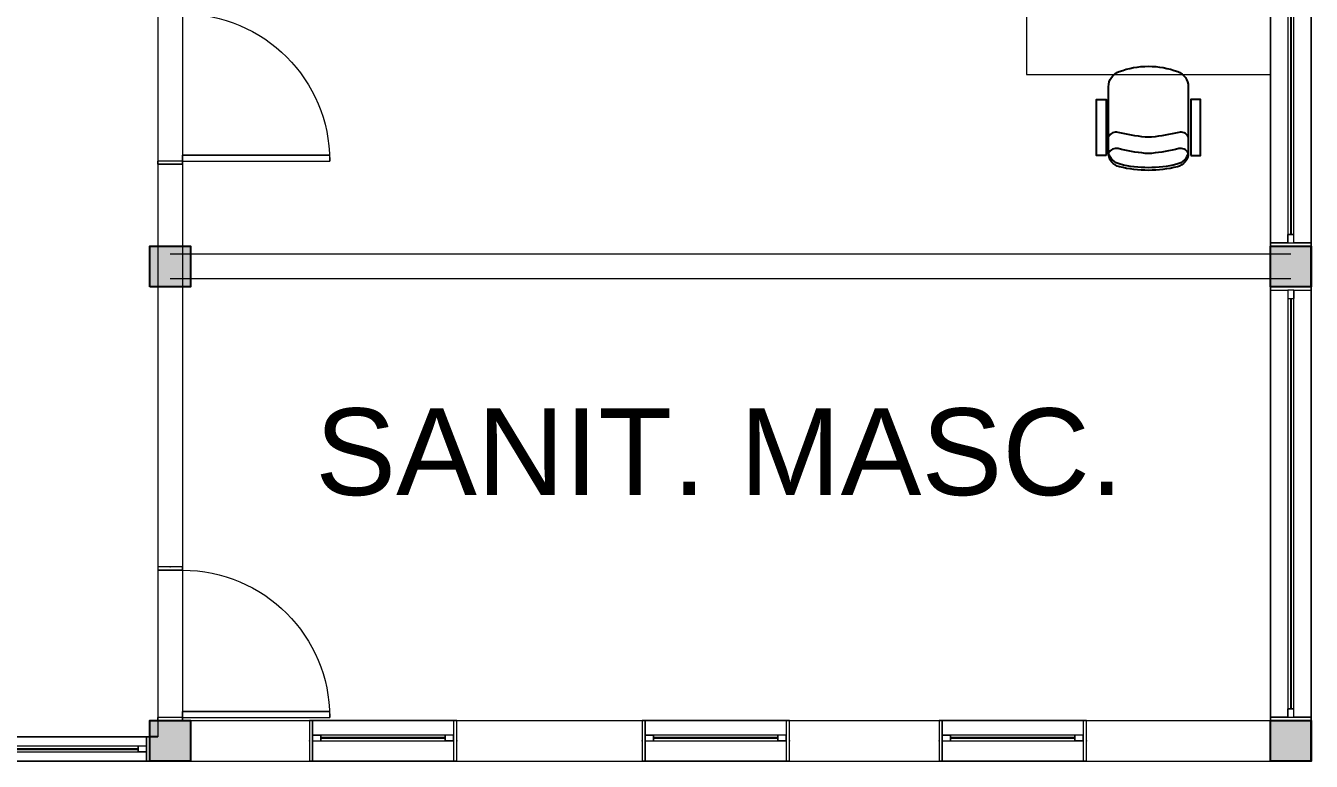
# Model space of a CAD drawing. Header units: metres. Extents: x 512 to 829, y -209 to 245.
# Drawn here: x 690.63 to 698.54, y -183.49 to -178.97 of the extents above; entities that cross this region are included whole.
import ezdxf

# ---------------------------------------------------------------- set-up
doc = ezdxf.new("R2010")
doc.units = ezdxf.units.M
doc.header["$LTSCALE"] = 0.508
doc.set_wipeout_variables(frame=1)
doc.header["$PDSIZE"] = -2
doc.layers.add('ARQ-MOB', color=250, linetype='Continuous')
doc.layers.add('ARQ-MOB-CAD', color=250, linetype='Continuous')
for name, color, linetype, lineweight in [('None', 7, 'Continuous', 5), ('NãoImprimir', 7, 'Continuous', 5), ('Peitoris', 2, 'Continuous', 5), ('Telhado-Princ', 7, 'Continuous', 5)]:
    doc.layers.add(name, color=color, linetype=linetype, lineweight=lineweight)
doc.styles.add('Arial', font='arial.ttf')

# ---------------------------------------------------------------- blocks, each defined once
blk = doc.blocks.new('Grupo-3724')
at = {"color": 7, "linetype": 'Continuous', "lineweight": 5}
for points in [[(-0.45, 0.125), (-0.43095, 0.125), (-0.43095, -0.125), (-0.45, -0.125)], [(0.43095, 0.125), (0.45, 0.125), (0.45, -0.125), (0.43095, -0.125)]]:
    blk.add_wipeout(points, dxfattribs=at).dxf.layer = 'None'
at = {"layer": 'None', "color": 7, "linetype": 'Continuous', "lineweight": 5}
for points in [[(-0.45, 0.125), (-0.43095, 0.125), (-0.43095, -0.125), (-0.45, -0.125)], [(0.43095, 0.125), (0.45, 0.125), (0.45, -0.125), (0.43095, -0.125)]]:
    blk.add_lwpolyline(points, close=True, dxfattribs=at)
blk = doc.blocks.new('Grupo-3725')
at = {"layer": 'None', "color": 7}
blk.add_blockref('Grupo-3724', (0, 0), dxfattribs=at)
at = {"layer": 'None', "color": 7, "linetype": 'Continuous', "lineweight": 5}
for p, q in [((-0.45, 0.125), (-0.43095, 0.125)), ((-0.43095, 0.125), (-0.43095, -0.125)), ((0.45, 0.125), (0.43095, 0.125)), ((0.43095, 0.125), (0.43095, -0.125)), ((-0.45, -0.125), (-0.43095, -0.125)), ((0.45, -0.125), (0.43095, -0.125))]:
    blk.add_line(p, q, dxfattribs=at)
blk = doc.blocks.new('Grupo-3726')
at = {"layer": 'None', "color": 7, "linetype": 'Continuous', "lineweight": 5}
for p, q in [((-0.43095, 0.034925), (-0.43095, 0)), ((0.43095, 0.034925), (0.43095, 0))]:
    blk.add_line(p, q, dxfattribs=at)
blk = doc.blocks.new('Grupo-3727')
at = {"color": 7, "linetype": 'Continuous', "lineweight": 5}
for points in [[(-0.43095, 0.034925), (-0.38015, 0.034925), (-0.38015, 0), (-0.43095, 0)], [(0.38015, 0.034925), (0.43095, 0.034925), (0.43095, 0), (0.38015, 0)]]:
    blk.add_wipeout(points, dxfattribs=at).dxf.layer = 'None'
at = {"layer": 'None', "color": 7, "linetype": 'Continuous', "lineweight": 5}
for points in [[(-0.43095, 0.034925), (-0.38015, 0.034925), (-0.38015, 0), (-0.43095, 0)], [(0.38015, 0.034925), (0.43095, 0.034925), (0.43095, 0), (0.38015, 0)]]:
    blk.add_lwpolyline(points, close=True, dxfattribs=at)
blk = doc.blocks.new('Grupo-3728')
at = {"layer": 'None', "color": 7}
blk.add_blockref('Grupo-3726', (0, 0), dxfattribs=at)
at = {"color": 7, "linetype": 'Continuous', "lineweight": 5}
blk.add_wipeout([(-0.38015, 0.034925), (0.38015, 0.034925), (0.38015, 0), (-0.38015, 0)], dxfattribs=at).dxf.layer = 'None'
at = {"layer": 'None', "color": 7, "linetype": 'Continuous', "lineweight": 5}
blk.add_lwpolyline([(-0.38015, 0.034925), (0.38015, 0.034925), (0.38015, 0), (-0.38015, 0)], close=True, dxfattribs=at)
at = {"layer": 'None', "color": 7}
blk.add_blockref('Grupo-3727', (0, 0), dxfattribs=at)
at = {"layer": 'None', "color": 7, "linetype": 'Continuous', "lineweight": 5}
for p, q in [((-0.43095, 0.034925), (-0.38015, 0.034925)), ((-0.43095, 0), (-0.38015, 0)), ((-0.38015, 0.034925), (-0.38015, 0)), ((0.43095, 0.034925), (0.38015, 0.034925)), ((0.38015, 0.034925), (0.38015, 0)), ((0.43095, 0), (0.38015, 0))]:
    blk.add_line(p, q, dxfattribs=at)
blk = doc.blocks.new('Grupo-3729')
at = {"color": 7, "linetype": 'Continuous', "lineweight": 9}
blk.add_wipeout([(-0.3801, 0.0181), (0.3801, 0.0181), (0.3801, 0.0168), (-0.3801, 0.0168)], dxfattribs=at).dxf.layer = 'None'
blk = doc.blocks.new('Grupo-3730')
at = {"layer": 'None', "color": 7}
blk.add_blockref('Grupo-3729', (0, 0), dxfattribs=at)
at = {"layer": 'None', "color": 7, "linetype": 'Continuous', "lineweight": 25}
for p, q in [((-0.3801, 0.0181), (0.3801, 0.0181)), ((-0.3801, 0.0168), (0.3801, 0.0168))]:
    blk.add_line(p, q, dxfattribs=at)
blk = doc.blocks.new('Grupo-3731')
at = {"layer": 'None', "color": 7, "linetype": 'Continuous', "lineweight": 20}
for p, q in [((0.45, 0.125), (-0.45, 0.125)), ((0.45, -0.125), (-0.45, -0.125))]:
    blk.add_line(p, q, dxfattribs=at)
blk = doc.blocks.new('Window (2D)-322')
at = {"color": 7, "linetype": 'Continuous', "lineweight": 5}
blk.add_wipeout([(-0.45, 0.125), (0.45, 0.125), (0.45, -0.125), (-0.45, -0.125)], dxfattribs=at).dxf.layer = 'None'
at = {"layer": 'None', "color": 7}
blk.add_blockref('Grupo-3725', (0, 0), dxfattribs=at)
at = {"layer": 'None', "color": 7, "linetype": 'Continuous', "lineweight": 5}
for p, q in [((-0.45, 0.125), (0.45, 0.125)), ((-0.45, -0.125), (0.45, -0.125))]:
    blk.add_line(p, q, dxfattribs=at)
at = {"layer": 'NãoImprimir', "linetype": 'Continuous'}
for p in [(-0.45, 0), (0.45, 0)]:
    blk.add_point(p, dxfattribs=at)
at = {"layer": 'Peitoris'}
blk.add_blockref('Grupo-3728', (0, 0), dxfattribs=at)
blk.add_blockref('Grupo-3730', (0, 0), dxfattribs=at)
at = {"layer": 'Telhado-Princ'}
blk.add_blockref('Grupo-3731', (0, 0), dxfattribs=at)
blk = doc.blocks.new('Grupo-3732')
at = {"color": 7, "linetype": 'Continuous', "lineweight": 5}
for points in [[(-0.45, 0.125), (-0.43095, 0.125), (-0.43095, -0.125), (-0.45, -0.125)], [(0.43095, 0.125), (0.45, 0.125), (0.45, -0.125), (0.43095, -0.125)]]:
    blk.add_wipeout(points, dxfattribs=at).dxf.layer = 'None'
at = {"layer": 'None', "color": 7, "linetype": 'Continuous', "lineweight": 5}
for points in [[(-0.45, 0.125), (-0.43095, 0.125), (-0.43095, -0.125), (-0.45, -0.125)], [(0.43095, 0.125), (0.45, 0.125), (0.45, -0.125), (0.43095, -0.125)]]:
    blk.add_lwpolyline(points, close=True, dxfattribs=at)
blk = doc.blocks.new('Grupo-3733')
at = {"layer": 'None', "color": 7}
blk.add_blockref('Grupo-3732', (0, 0), dxfattribs=at)
at = {"layer": 'None', "color": 7, "linetype": 'Continuous', "lineweight": 5}
for p, q in [((-0.45, 0.125), (-0.43095, 0.125)), ((-0.43095, 0.125), (-0.43095, -0.125)), ((0.45, 0.125), (0.43095, 0.125)), ((0.43095, 0.125), (0.43095, -0.125)), ((-0.45, -0.125), (-0.43095, -0.125)), ((0.45, -0.125), (0.43095, -0.125))]:
    blk.add_line(p, q, dxfattribs=at)
blk = doc.blocks.new('Grupo-3734')
at = {"layer": 'None', "color": 7, "linetype": 'Continuous', "lineweight": 5}
for p, q in [((-0.43095, 0.034925), (-0.43095, 0)), ((0.43095, 0.034925), (0.43095, 0))]:
    blk.add_line(p, q, dxfattribs=at)
blk = doc.blocks.new('Grupo-3735')
at = {"color": 7, "linetype": 'Continuous', "lineweight": 5}
for points in [[(-0.43095, 0.034925), (-0.38015, 0.034925), (-0.38015, 0), (-0.43095, 0)], [(0.38015, 0.034925), (0.43095, 0.034925), (0.43095, 0), (0.38015, 0)]]:
    blk.add_wipeout(points, dxfattribs=at).dxf.layer = 'None'
at = {"layer": 'None', "color": 7, "linetype": 'Continuous', "lineweight": 5}
for points in [[(-0.43095, 0.034925), (-0.38015, 0.034925), (-0.38015, 0), (-0.43095, 0)], [(0.38015, 0.034925), (0.43095, 0.034925), (0.43095, 0), (0.38015, 0)]]:
    blk.add_lwpolyline(points, close=True, dxfattribs=at)
blk = doc.blocks.new('Grupo-3736')
at = {"layer": 'None', "color": 7}
blk.add_blockref('Grupo-3734', (0, 0), dxfattribs=at)
at = {"color": 7, "linetype": 'Continuous', "lineweight": 5}
blk.add_wipeout([(-0.38015, 0.034925), (0.38015, 0.034925), (0.38015, 0), (-0.38015, 0)], dxfattribs=at).dxf.layer = 'None'
at = {"layer": 'None', "color": 7, "linetype": 'Continuous', "lineweight": 5}
blk.add_lwpolyline([(-0.38015, 0.034925), (0.38015, 0.034925), (0.38015, 0), (-0.38015, 0)], close=True, dxfattribs=at)
at = {"layer": 'None', "color": 7}
blk.add_blockref('Grupo-3735', (0, 0), dxfattribs=at)
at = {"layer": 'None', "color": 7, "linetype": 'Continuous', "lineweight": 5}
for p, q in [((-0.43095, 0.034925), (-0.38015, 0.034925)), ((-0.43095, 0), (-0.38015, 0)), ((-0.38015, 0.034925), (-0.38015, 0)), ((0.43095, 0.034925), (0.38015, 0.034925)), ((0.38015, 0.034925), (0.38015, 0)), ((0.43095, 0), (0.38015, 0))]:
    blk.add_line(p, q, dxfattribs=at)
blk = doc.blocks.new('Grupo-3737')
at = {"color": 7, "linetype": 'Continuous', "lineweight": 9}
blk.add_wipeout([(-0.3801, 0.0181), (0.3801, 0.0181), (0.3801, 0.0168), (-0.3801, 0.0168)], dxfattribs=at).dxf.layer = 'None'
blk = doc.blocks.new('Grupo-3738')
at = {"layer": 'None', "color": 7}
blk.add_blockref('Grupo-3737', (0, 0), dxfattribs=at)
at = {"layer": 'None', "color": 7, "linetype": 'Continuous', "lineweight": 25}
for p, q in [((-0.3801, 0.0181), (0.3801, 0.0181)), ((-0.3801, 0.0168), (0.3801, 0.0168))]:
    blk.add_line(p, q, dxfattribs=at)
blk = doc.blocks.new('Grupo-3739')
at = {"layer": 'None', "color": 7, "linetype": 'Continuous', "lineweight": 20}
for p, q in [((0.45, 0.125), (-0.45, 0.125)), ((0.45, -0.125), (-0.45, -0.125))]:
    blk.add_line(p, q, dxfattribs=at)
blk = doc.blocks.new('Window (2D)-323')
at = {"color": 7, "linetype": 'Continuous', "lineweight": 5}
blk.add_wipeout([(-0.45, 0.125), (0.45, 0.125), (0.45, -0.125), (-0.45, -0.125)], dxfattribs=at).dxf.layer = 'None'
at = {"layer": 'None', "color": 7}
blk.add_blockref('Grupo-3733', (0, 0), dxfattribs=at)
at = {"layer": 'None', "color": 7, "linetype": 'Continuous', "lineweight": 5}
for p, q in [((-0.45, 0.125), (0.45, 0.125)), ((-0.45, -0.125), (0.45, -0.125))]:
    blk.add_line(p, q, dxfattribs=at)
at = {"layer": 'NãoImprimir', "linetype": 'Continuous'}
for p in [(-0.45, 0), (0.45, 0)]:
    blk.add_point(p, dxfattribs=at)
at = {"layer": 'Peitoris'}
blk.add_blockref('Grupo-3736', (0, 0), dxfattribs=at)
blk.add_blockref('Grupo-3738', (0, 0), dxfattribs=at)
at = {"layer": 'Telhado-Princ'}
blk.add_blockref('Grupo-3739', (0, 0), dxfattribs=at)
blk = doc.blocks.new('Grupo-3740')
at = {"color": 7, "linetype": 'Continuous', "lineweight": 5}
for points in [[(-0.45, 0.125), (-0.43095, 0.125), (-0.43095, -0.125), (-0.45, -0.125)], [(0.43095, 0.125), (0.45, 0.125), (0.45, -0.125), (0.43095, -0.125)]]:
    blk.add_wipeout(points, dxfattribs=at).dxf.layer = 'None'
at = {"layer": 'None', "color": 7, "linetype": 'Continuous', "lineweight": 5}
for points in [[(-0.45, 0.125), (-0.43095, 0.125), (-0.43095, -0.125), (-0.45, -0.125)], [(0.43095, 0.125), (0.45, 0.125), (0.45, -0.125), (0.43095, -0.125)]]:
    blk.add_lwpolyline(points, close=True, dxfattribs=at)
blk = doc.blocks.new('Grupo-3741')
at = {"layer": 'None', "color": 7}
blk.add_blockref('Grupo-3740', (0, 0), dxfattribs=at)
at = {"layer": 'None', "color": 7, "linetype": 'Continuous', "lineweight": 5}
for p, q in [((-0.45, 0.125), (-0.43095, 0.125)), ((-0.43095, 0.125), (-0.43095, -0.125)), ((0.45, 0.125), (0.43095, 0.125)), ((0.43095, 0.125), (0.43095, -0.125)), ((-0.45, -0.125), (-0.43095, -0.125)), ((0.45, -0.125), (0.43095, -0.125))]:
    blk.add_line(p, q, dxfattribs=at)
blk = doc.blocks.new('Grupo-3742')
at = {"layer": 'None', "color": 7, "linetype": 'Continuous', "lineweight": 5}
for p, q in [((-0.43095, 0.034925), (-0.43095, 0)), ((0.43095, 0.034925), (0.43095, 0))]:
    blk.add_line(p, q, dxfattribs=at)
blk = doc.blocks.new('Grupo-3743')
at = {"color": 7, "linetype": 'Continuous', "lineweight": 5}
for points in [[(-0.43095, 0.034925), (-0.38015, 0.034925), (-0.38015, 0), (-0.43095, 0)], [(0.38015, 0.034925), (0.43095, 0.034925), (0.43095, 0), (0.38015, 0)]]:
    blk.add_wipeout(points, dxfattribs=at).dxf.layer = 'None'
at = {"layer": 'None', "color": 7, "linetype": 'Continuous', "lineweight": 5}
for points in [[(-0.43095, 0.034925), (-0.38015, 0.034925), (-0.38015, 0), (-0.43095, 0)], [(0.38015, 0.034925), (0.43095, 0.034925), (0.43095, 0), (0.38015, 0)]]:
    blk.add_lwpolyline(points, close=True, dxfattribs=at)
blk = doc.blocks.new('Grupo-3744')
at = {"layer": 'None', "color": 7}
blk.add_blockref('Grupo-3742', (0, 0), dxfattribs=at)
at = {"color": 7, "linetype": 'Continuous', "lineweight": 5}
blk.add_wipeout([(-0.38015, 0.034925), (0.38015, 0.034925), (0.38015, 0), (-0.38015, 0)], dxfattribs=at).dxf.layer = 'None'
at = {"layer": 'None', "color": 7, "linetype": 'Continuous', "lineweight": 5}
blk.add_lwpolyline([(-0.38015, 0.034925), (0.38015, 0.034925), (0.38015, 0), (-0.38015, 0)], close=True, dxfattribs=at)
at = {"layer": 'None', "color": 7}
blk.add_blockref('Grupo-3743', (0, 0), dxfattribs=at)
at = {"layer": 'None', "color": 7, "linetype": 'Continuous', "lineweight": 5}
for p, q in [((-0.43095, 0.034925), (-0.38015, 0.034925)), ((-0.43095, 0), (-0.38015, 0)), ((-0.38015, 0.034925), (-0.38015, 0)), ((0.43095, 0.034925), (0.38015, 0.034925)), ((0.38015, 0.034925), (0.38015, 0)), ((0.43095, 0), (0.38015, 0))]:
    blk.add_line(p, q, dxfattribs=at)
blk = doc.blocks.new('Grupo-3745')
at = {"color": 7, "linetype": 'Continuous', "lineweight": 9}
blk.add_wipeout([(-0.3801, 0.0181), (0.3801, 0.0181), (0.3801, 0.0168), (-0.3801, 0.0168)], dxfattribs=at).dxf.layer = 'None'
blk = doc.blocks.new('Grupo-3746')
at = {"layer": 'None', "color": 7}
blk.add_blockref('Grupo-3745', (0, 0), dxfattribs=at)
at = {"layer": 'None', "color": 7, "linetype": 'Continuous', "lineweight": 25}
for p, q in [((-0.3801, 0.0181), (0.3801, 0.0181)), ((-0.3801, 0.0168), (0.3801, 0.0168))]:
    blk.add_line(p, q, dxfattribs=at)
blk = doc.blocks.new('Grupo-3747')
at = {"layer": 'None', "color": 7, "linetype": 'Continuous', "lineweight": 20}
for p, q in [((0.45, 0.125), (-0.45, 0.125)), ((0.45, -0.125), (-0.45, -0.125))]:
    blk.add_line(p, q, dxfattribs=at)
blk = doc.blocks.new('Window (2D)-324')
at = {"color": 7, "linetype": 'Continuous', "lineweight": 5}
blk.add_wipeout([(-0.45, 0.125), (0.45, 0.125), (0.45, -0.125), (-0.45, -0.125)], dxfattribs=at).dxf.layer = 'None'
at = {"layer": 'None', "color": 7}
blk.add_blockref('Grupo-3741', (0, 0), dxfattribs=at)
at = {"layer": 'None', "color": 7, "linetype": 'Continuous', "lineweight": 5}
for p, q in [((-0.45, 0.125), (0.45, 0.125)), ((-0.45, -0.125), (0.45, -0.125))]:
    blk.add_line(p, q, dxfattribs=at)
at = {"layer": 'NãoImprimir', "linetype": 'Continuous'}
for p in [(-0.45, 0), (0.45, 0)]:
    blk.add_point(p, dxfattribs=at)
at = {"layer": 'Peitoris'}
blk.add_blockref('Grupo-3744', (0, 0), dxfattribs=at)
blk.add_blockref('Grupo-3746', (0, 0), dxfattribs=at)
at = {"layer": 'Telhado-Princ'}
blk.add_blockref('Grupo-3747', (0, 0), dxfattribs=at)
blk = doc.blocks.new('Grupo-4520')
at = {"layer": 'None', "color": 7, "linetype": 'Continuous', "lineweight": 5}
for p, q in [((-0.47, 0.075), (-0.47, -0.075)), ((0.47, 0.075), (0.47, -0.075))]:
    blk.add_line(p, q, dxfattribs=at)
blk = doc.blocks.new('Grupo-4521')
at = {"layer": 'None', "color": 7, "linetype": 'Continuous', "lineweight": 5}
for points in [[(-0.47, 0.075), (-0.45, 0.075), (-0.45, -0.075), (-0.47, -0.075)], [(0.45, 0.075), (0.47, 0.075), (0.47, -0.075), (0.45, -0.075)]]:
    blk.add_lwpolyline(points, close=True, dxfattribs=at)
blk = doc.blocks.new('Grupo-4522')
at = {"layer": 'None', "color": 7, "linetype": 'Continuous', "lineweight": 5}
for p, q in [((-0.47, 0.075), (-0.45, 0.075)), ((-0.45, 0.075), (-0.45, -0.075)), ((0.47, 0.075), (0.45, 0.075)), ((0.45, 0.075), (0.45, -0.075)), ((-0.47, -0.075), (-0.45, -0.075)), ((0.47, -0.075), (0.45, -0.075))]:
    blk.add_line(p, q, dxfattribs=at)
at = {"layer": 'None', "color": 7}
for name in ['Grupo-4520', 'Grupo-4521']:
    blk.add_blockref(name, (0, 0), dxfattribs=at)
blk = doc.blocks.new('Grupo-4523')
at = {"layer": 'None', "color": 7, "linetype": 'Continuous', "lineweight": 5}
blk.add_arc((-0.45, 0.075), 0.9, 0, 90, dxfattribs=at)
blk = doc.blocks.new('Grupo-4524')
at = {"layer": 'None', "color": 7, "linetype": 'Continuous', "lineweight": 5}
blk.add_lwpolyline([(-0.45, 0.075), (-0.45, 0.975), (-0.415, 0.975), (-0.415, 0.075)], close=True, dxfattribs=at)
blk = doc.blocks.new('Grupo-4525')
at = {"layer": 'None', "color": 7, "linetype": 'Continuous', "lineweight": 5}
for p, q in [((-0.45, 0.075), (-0.45, 0.975)), ((-0.45, 0.975), (-0.415, 0.975)), ((-0.415, 0.075), (-0.415, 0.975)), ((-0.45, 0.075), (-0.415, 0.075))]:
    blk.add_line(p, q, dxfattribs=at)
at = {"layer": 'None', "color": 7}
blk.add_blockref('Grupo-4524', (0, 0), dxfattribs=at)
blk = doc.blocks.new('Grupo-4526')
at = {"layer": 'Peitoris', "color": 7}
blk.add_blockref('Grupo-4525', (0, 0), dxfattribs=at)
blk = doc.blocks.new('Grupo-4527')
at = {"layer": 'None', "color": 7, "linetype": 'Continuous', "lineweight": 5}
for p, q in [((0.47, 0.075), (-0.47, 0.075)), ((0.47, -0.075), (-0.47, -0.075))]:
    blk.add_line(p, q, dxfattribs=at)
blk = doc.blocks.new('Door (2D)-156')
at = {"layer": 'NãoImprimir', "color": 7, "linetype": 'Continuous', "lineweight": 5}
for p in [(-0.47, 0), (0.47, 0)]:
    blk.add_point(p, dxfattribs=at)
at = {"layer": 'None', "color": 7}
for name in ['Grupo-4526', 'Grupo-4522']:
    blk.add_blockref(name, (0, 0), dxfattribs=at)
at = {"layer": 'Peitoris', "color": 7}
blk.add_blockref('Grupo-4523', (0, 0), dxfattribs=at)
at = {"layer": 'Telhado-Princ', "color": 7}
blk.add_blockref('Grupo-4527', (0, 0), dxfattribs=at)
blk = doc.blocks.new('Grupo-4528')
at = {"layer": 'None', "color": 7, "linetype": 'Continuous', "lineweight": 5}
for p, q in [((-0.47, 0.075), (-0.47, -0.075)), ((0.47, 0.075), (0.47, -0.075))]:
    blk.add_line(p, q, dxfattribs=at)
blk = doc.blocks.new('Grupo-4529')
at = {"layer": 'None', "color": 7, "linetype": 'Continuous', "lineweight": 5}
for points in [[(-0.47, 0.075), (-0.45, 0.075), (-0.45, -0.075), (-0.47, -0.075)], [(0.45, 0.075), (0.47, 0.075), (0.47, -0.075), (0.45, -0.075)]]:
    blk.add_lwpolyline(points, close=True, dxfattribs=at)
blk = doc.blocks.new('Grupo-4530')
at = {"layer": 'None', "color": 7, "linetype": 'Continuous', "lineweight": 5}
for p, q in [((-0.47, 0.075), (-0.45, 0.075)), ((-0.45, 0.075), (-0.45, -0.075)), ((0.47, 0.075), (0.45, 0.075)), ((0.45, 0.075), (0.45, -0.075)), ((-0.47, -0.075), (-0.45, -0.075)), ((0.47, -0.075), (0.45, -0.075))]:
    blk.add_line(p, q, dxfattribs=at)
at = {"layer": 'None', "color": 7}
for name in ['Grupo-4528', 'Grupo-4529']:
    blk.add_blockref(name, (0, 0), dxfattribs=at)
blk = doc.blocks.new('Grupo-4531')
at = {"layer": 'None', "color": 7, "linetype": 'Continuous', "lineweight": 5}
blk.add_arc((-0.45, 0.075), 0.9, 0, 90, dxfattribs=at)
blk = doc.blocks.new('Grupo-4532')
at = {"layer": 'None', "color": 7, "linetype": 'Continuous', "lineweight": 5}
blk.add_lwpolyline([(-0.45, 0.075), (-0.45, 0.975), (-0.415, 0.975), (-0.415, 0.075)], close=True, dxfattribs=at)
blk = doc.blocks.new('Grupo-4533')
at = {"layer": 'None', "color": 7, "linetype": 'Continuous', "lineweight": 5}
for p, q in [((-0.45, 0.075), (-0.45, 0.975)), ((-0.45, 0.975), (-0.415, 0.975)), ((-0.415, 0.075), (-0.415, 0.975)), ((-0.45, 0.075), (-0.415, 0.075))]:
    blk.add_line(p, q, dxfattribs=at)
at = {"layer": 'None', "color": 7}
blk.add_blockref('Grupo-4532', (0, 0), dxfattribs=at)
blk = doc.blocks.new('Grupo-4534')
at = {"layer": 'Peitoris', "color": 7}
blk.add_blockref('Grupo-4533', (0, 0), dxfattribs=at)
blk = doc.blocks.new('Grupo-4535')
at = {"layer": 'None', "color": 7, "linetype": 'Continuous', "lineweight": 5}
for p, q in [((0.47, 0.075), (-0.47, 0.075)), ((0.47, -0.075), (-0.47, -0.075))]:
    blk.add_line(p, q, dxfattribs=at)
blk = doc.blocks.new('Door (2D)-157')
at = {"layer": 'NãoImprimir', "color": 7, "linetype": 'Continuous', "lineweight": 5}
for p in [(-0.47, 0), (0.47, 0)]:
    blk.add_point(p, dxfattribs=at)
at = {"layer": 'None', "color": 7}
for name in ['Grupo-4534', 'Grupo-4530']:
    blk.add_blockref(name, (0, 0), dxfattribs=at)
at = {"layer": 'Peitoris', "color": 7}
blk.add_blockref('Grupo-4531', (0, 0), dxfattribs=at)
at = {"layer": 'Telhado-Princ', "color": 7}
blk.add_blockref('Grupo-4535', (0, 0), dxfattribs=at)
blk = doc.blocks.new('Grupo-4536')
at = {"color": 7, "linetype": 'Continuous', "lineweight": 5}
for points in [[(-1.375, 0.075), (-1.35595, 0.075), (-1.35595, -0.075), (-1.375, -0.075)], [(1.35595, 0.075), (1.375, 0.075), (1.375, -0.075), (1.35595, -0.075)]]:
    blk.add_wipeout(points, dxfattribs=at).dxf.layer = 'None'
at = {"layer": 'None', "color": 7, "linetype": 'Continuous', "lineweight": 5}
for points in [[(-1.375, 0.075), (-1.35595, 0.075), (-1.35595, -0.075), (-1.375, -0.075)], [(1.35595, 0.075), (1.375, 0.075), (1.375, -0.075), (1.35595, -0.075)]]:
    blk.add_lwpolyline(points, close=True, dxfattribs=at)
blk = doc.blocks.new('Grupo-4537')
at = {"layer": 'None', "color": 7}
blk.add_blockref('Grupo-4536', (0, 0), dxfattribs=at)
at = {"layer": 'None', "color": 7, "linetype": 'Continuous', "lineweight": 5}
for p, q in [((-1.375, 0.075), (-1.35595, 0.075)), ((-1.35595, 0.075), (-1.35595, -0.075)), ((1.375, 0.075), (1.35595, 0.075)), ((1.35595, 0.075), (1.35595, -0.075)), ((-1.375, -0.075), (-1.35595, -0.075)), ((1.375, -0.075), (1.35595, -0.075))]:
    blk.add_line(p, q, dxfattribs=at)
blk = doc.blocks.new('Grupo-4538')
at = {"layer": 'None', "color": 7, "linetype": 'Continuous', "lineweight": 5}
for p, q in [((-1.3559, 0.0175), (-1.3559, -0.0175)), ((1.3559, 0.0175), (1.3559, -0.0175))]:
    blk.add_line(p, q, dxfattribs=at)
blk = doc.blocks.new('Grupo-4539')
at = {"color": 7, "linetype": 'Continuous', "lineweight": 5}
for points in [[(-1.3559, 0.0175), (-1.3052, 0.0175), (-1.3052, -0.0175), (-1.3559, -0.0175)], [(1.3052, 0.0175), (1.3559, 0.0175), (1.3559, -0.0175), (1.3052, -0.0175)]]:
    blk.add_wipeout(points, dxfattribs=at).dxf.layer = 'None'
at = {"layer": 'None', "color": 7, "linetype": 'Continuous', "lineweight": 5}
for points in [[(-1.3559, 0.0175), (-1.3052, 0.0175), (-1.3052, -0.0175), (-1.3559, -0.0175)], [(1.3052, 0.0175), (1.3559, 0.0175), (1.3559, -0.0175), (1.3052, -0.0175)]]:
    blk.add_lwpolyline(points, close=True, dxfattribs=at)
blk = doc.blocks.new('Grupo-4540')
at = {"layer": 'None', "color": 7}
blk.add_blockref('Grupo-4538', (0, 0), dxfattribs=at)
at = {"color": 7, "linetype": 'Continuous', "lineweight": 5}
blk.add_wipeout([(-1.3052, 0.0175), (1.3052, 0.0175), (1.3052, -0.0175), (-1.3052, -0.0175)], dxfattribs=at).dxf.layer = 'None'
at = {"layer": 'None', "color": 7, "linetype": 'Continuous', "lineweight": 5}
blk.add_lwpolyline([(-1.3052, 0.0175), (1.3052, 0.0175), (1.3052, -0.0175), (-1.3052, -0.0175)], close=True, dxfattribs=at)
at = {"layer": 'None', "color": 7}
blk.add_blockref('Grupo-4539', (0, 0), dxfattribs=at)
at = {"layer": 'None', "color": 7, "linetype": 'Continuous', "lineweight": 5}
for p, q in [((-1.3559, 0.0175), (-1.3052, 0.0175)), ((-1.3052, 0.0175), (-1.3052, -0.0175)), ((1.3559, 0.0175), (1.3052, 0.0175)), ((1.3052, 0.0175), (1.3052, -0.0175)), ((-1.3559, -0.0175), (-1.3052, -0.0175)), ((1.3559, -0.0175), (1.3052, -0.0175))]:
    blk.add_line(p, q, dxfattribs=at)
blk = doc.blocks.new('Grupo-4541')
at = {"color": 7, "linetype": 'Continuous', "lineweight": 9}
blk.add_wipeout([(-1.30515, 0.000635), (1.30515, 0.000635), (1.30515, -0.000635), (-1.30515, -0.000635)], dxfattribs=at).dxf.layer = 'None'
blk = doc.blocks.new('Grupo-4542')
at = {"layer": 'None', "color": 7}
blk.add_blockref('Grupo-4541', (0, 0), dxfattribs=at)
at = {"layer": 'None', "color": 7, "linetype": 'Continuous', "lineweight": 25}
for p, q in [((-1.30515, 0.000635), (1.30515, 0.000635)), ((-1.30515, -0.000635), (1.30515, -0.000635))]:
    blk.add_line(p, q, dxfattribs=at)
blk = doc.blocks.new('Grupo-4543')
at = {"layer": 'None', "color": 7, "linetype": 'Continuous', "lineweight": 20}
for p, q in [((1.375, 0.075), (-1.375, 0.075)), ((1.375, -0.075), (-1.375, -0.075))]:
    blk.add_line(p, q, dxfattribs=at)
blk = doc.blocks.new('Window (2D)-391')
at = {"color": 7, "linetype": 'Continuous', "lineweight": 5}
blk.add_wipeout([(-1.375, 0.075), (1.375, 0.075), (1.375, -0.075), (-1.375, -0.075)], dxfattribs=at).dxf.layer = 'None'
at = {"layer": 'None', "color": 7}
blk.add_blockref('Grupo-4537', (0, 0), dxfattribs=at)
at = {"layer": 'None', "color": 7, "linetype": 'Continuous', "lineweight": 5}
for p, q in [((-1.375, 0.075), (1.375, 0.075)), ((-1.375, -0.075), (1.375, -0.075))]:
    blk.add_line(p, q, dxfattribs=at)
at = {"layer": 'NãoImprimir', "linetype": 'Continuous'}
for p in [(-1.375, 0), (1.375, 0)]:
    blk.add_point(p, dxfattribs=at)
at = {"layer": 'Peitoris'}
blk.add_blockref('Grupo-4540', (0, 0), dxfattribs=at)
blk.add_blockref('Grupo-4542', (0, 0), dxfattribs=at)
at = {"layer": 'Telhado-Princ'}
blk.add_blockref('Grupo-4543', (0, 0), dxfattribs=at)
blk = doc.blocks.new('Grupo-4704')
at = {"color": 7, "linetype": 'Continuous', "lineweight": 5}
for points in [[(-1.325, 0.125), (-1.30595, 0.125), (-1.30595, -0.125), (-1.325, -0.125)], [(1.30595, 0.125), (1.325, 0.125), (1.325, -0.125), (1.30595, -0.125)]]:
    blk.add_wipeout(points, dxfattribs=at).dxf.layer = 'None'
at = {"layer": 'None', "color": 7, "linetype": 'Continuous', "lineweight": 5}
for points in [[(-1.325, 0.125), (-1.30595, 0.125), (-1.30595, -0.125), (-1.325, -0.125)], [(1.30595, 0.125), (1.325, 0.125), (1.325, -0.125), (1.30595, -0.125)]]:
    blk.add_lwpolyline(points, close=True, dxfattribs=at)
blk = doc.blocks.new('Grupo-4705')
at = {"layer": 'None', "color": 7}
blk.add_blockref('Grupo-4704', (0, 0), dxfattribs=at)
at = {"layer": 'None', "color": 7, "linetype": 'Continuous', "lineweight": 5}
for p, q in [((-1.325, 0.125), (-1.30595, 0.125)), ((-1.30595, 0.125), (-1.30595, -0.125)), ((1.325, 0.125), (1.30595, 0.125)), ((1.30595, 0.125), (1.30595, -0.125)), ((-1.325, -0.125), (-1.30595, -0.125)), ((1.325, -0.125), (1.30595, -0.125))]:
    blk.add_line(p, q, dxfattribs=at)
blk = doc.blocks.new('Grupo-4706')
at = {"layer": 'None', "color": 7, "linetype": 'Continuous', "lineweight": 5}
for p, q in [((-1.3059, 0.0175), (-1.3059, -0.0175)), ((1.3059, 0.0175), (1.3059, -0.0175))]:
    blk.add_line(p, q, dxfattribs=at)
blk = doc.blocks.new('Grupo-4707')
at = {"color": 7, "linetype": 'Continuous', "lineweight": 5}
for points in [[(-1.3059, 0.0175), (-1.2551, 0.0175), (-1.2551, -0.0175), (-1.3059, -0.0175)], [(1.2551, 0.0175), (1.3059, 0.0175), (1.3059, -0.0175), (1.2551, -0.0175)]]:
    blk.add_wipeout(points, dxfattribs=at).dxf.layer = 'None'
at = {"layer": 'None', "color": 7, "linetype": 'Continuous', "lineweight": 5}
for points in [[(-1.3059, 0.0175), (-1.2551, 0.0175), (-1.2551, -0.0175), (-1.3059, -0.0175)], [(1.2551, 0.0175), (1.3059, 0.0175), (1.3059, -0.0175), (1.2551, -0.0175)]]:
    blk.add_lwpolyline(points, close=True, dxfattribs=at)
blk = doc.blocks.new('Grupo-4708')
at = {"layer": 'None', "color": 7}
blk.add_blockref('Grupo-4706', (0, 0), dxfattribs=at)
at = {"color": 7, "linetype": 'Continuous', "lineweight": 5}
blk.add_wipeout([(-1.2551, 0.0175), (1.2551, 0.0175), (1.2551, -0.0175), (-1.2551, -0.0175)], dxfattribs=at).dxf.layer = 'None'
at = {"layer": 'None', "color": 7, "linetype": 'Continuous', "lineweight": 5}
blk.add_lwpolyline([(-1.2551, 0.0175), (1.2551, 0.0175), (1.2551, -0.0175), (-1.2551, -0.0175)], close=True, dxfattribs=at)
at = {"layer": 'None', "color": 7}
blk.add_blockref('Grupo-4707', (0, 0), dxfattribs=at)
at = {"layer": 'None', "color": 7, "linetype": 'Continuous', "lineweight": 5}
for p, q in [((-1.3059, 0.0175), (-1.2551, 0.0175)), ((-1.2551, 0.0175), (-1.2551, -0.0175)), ((1.3059, 0.0175), (1.2551, 0.0175)), ((1.2551, 0.0175), (1.2551, -0.0175)), ((-1.3059, -0.0175), (-1.2551, -0.0175)), ((1.3059, -0.0175), (1.2551, -0.0175))]:
    blk.add_line(p, q, dxfattribs=at)
blk = doc.blocks.new('Grupo-4709')
at = {"color": 7, "linetype": 'Continuous', "lineweight": 9}
blk.add_wipeout([(-1.25515, 0.000635), (1.25515, 0.000635), (1.25515, -0.000635), (-1.25515, -0.000635)], dxfattribs=at).dxf.layer = 'None'
blk = doc.blocks.new('Grupo-4710')
at = {"layer": 'None', "color": 7}
blk.add_blockref('Grupo-4709', (0, 0), dxfattribs=at)
at = {"layer": 'None', "color": 7, "linetype": 'Continuous', "lineweight": 25}
for p, q in [((-1.25515, 0.000635), (1.25515, 0.000635)), ((-1.25515, -0.000635), (1.25515, -0.000635))]:
    blk.add_line(p, q, dxfattribs=at)
blk = doc.blocks.new('Grupo-4711')
at = {"layer": 'None', "color": 7, "linetype": 'Continuous', "lineweight": 20}
for p, q in [((1.325, 0.125), (-1.325, 0.125)), ((1.325, -0.125), (-1.325, -0.125))]:
    blk.add_line(p, q, dxfattribs=at)
blk = doc.blocks.new('Window (2D)-407')
at = {"color": 7, "linetype": 'Continuous', "lineweight": 5}
blk.add_wipeout([(-1.325, 0.125), (1.325, 0.125), (1.325, -0.125), (-1.325, -0.125)], dxfattribs=at).dxf.layer = 'None'
at = {"layer": 'None', "color": 7}
blk.add_blockref('Grupo-4705', (0, 0), dxfattribs=at)
at = {"layer": 'None', "color": 7, "linetype": 'Continuous', "lineweight": 5}
for p, q in [((-1.325, 0.125), (1.325, 0.125)), ((-1.325, -0.125), (1.325, -0.125))]:
    blk.add_line(p, q, dxfattribs=at)
at = {"layer": 'NãoImprimir', "linetype": 'Continuous'}
for p in [(-1.325, 0), (1.325, 0)]:
    blk.add_point(p, dxfattribs=at)
at = {"layer": 'Peitoris'}
blk.add_blockref('Grupo-4708', (0, 0), dxfattribs=at)
blk.add_blockref('Grupo-4710', (0, 0), dxfattribs=at)
at = {"layer": 'Telhado-Princ'}
blk.add_blockref('Grupo-4711', (0, 0), dxfattribs=at)
blk = doc.blocks.new('Grupo-4712')
at = {"color": 7, "linetype": 'Continuous', "lineweight": 5}
for points in [[(-1.325, 0.125), (-1.30595, 0.125), (-1.30595, -0.125), (-1.325, -0.125)], [(1.30595, 0.125), (1.325, 0.125), (1.325, -0.125), (1.30595, -0.125)]]:
    blk.add_wipeout(points, dxfattribs=at).dxf.layer = 'None'
at = {"layer": 'None', "color": 7, "linetype": 'Continuous', "lineweight": 5}
for points in [[(-1.325, 0.125), (-1.30595, 0.125), (-1.30595, -0.125), (-1.325, -0.125)], [(1.30595, 0.125), (1.325, 0.125), (1.325, -0.125), (1.30595, -0.125)]]:
    blk.add_lwpolyline(points, close=True, dxfattribs=at)
blk = doc.blocks.new('Grupo-4713')
at = {"layer": 'None', "color": 7}
blk.add_blockref('Grupo-4712', (0, 0), dxfattribs=at)
at = {"layer": 'None', "color": 7, "linetype": 'Continuous', "lineweight": 5}
for p, q in [((-1.325, 0.125), (-1.30595, 0.125)), ((-1.30595, 0.125), (-1.30595, -0.125)), ((1.325, 0.125), (1.30595, 0.125)), ((1.30595, 0.125), (1.30595, -0.125)), ((-1.325, -0.125), (-1.30595, -0.125)), ((1.325, -0.125), (1.30595, -0.125))]:
    blk.add_line(p, q, dxfattribs=at)
blk = doc.blocks.new('Grupo-4714')
at = {"layer": 'None', "color": 7, "linetype": 'Continuous', "lineweight": 5}
for p, q in [((-1.3059, 0.0175), (-1.3059, -0.0175)), ((1.3059, 0.0175), (1.3059, -0.0175))]:
    blk.add_line(p, q, dxfattribs=at)
blk = doc.blocks.new('Grupo-4715')
at = {"color": 7, "linetype": 'Continuous', "lineweight": 5}
for points in [[(-1.3059, 0.0175), (-1.2551, 0.0175), (-1.2551, -0.0175), (-1.3059, -0.0175)], [(1.2551, 0.0175), (1.3059, 0.0175), (1.3059, -0.0175), (1.2551, -0.0175)]]:
    blk.add_wipeout(points, dxfattribs=at).dxf.layer = 'None'
at = {"layer": 'None', "color": 7, "linetype": 'Continuous', "lineweight": 5}
for points in [[(-1.3059, 0.0175), (-1.2551, 0.0175), (-1.2551, -0.0175), (-1.3059, -0.0175)], [(1.2551, 0.0175), (1.3059, 0.0175), (1.3059, -0.0175), (1.2551, -0.0175)]]:
    blk.add_lwpolyline(points, close=True, dxfattribs=at)
blk = doc.blocks.new('Grupo-4716')
at = {"layer": 'None', "color": 7}
blk.add_blockref('Grupo-4714', (0, 0), dxfattribs=at)
at = {"color": 7, "linetype": 'Continuous', "lineweight": 5}
blk.add_wipeout([(-1.2551, 0.0175), (1.2551, 0.0175), (1.2551, -0.0175), (-1.2551, -0.0175)], dxfattribs=at).dxf.layer = 'None'
at = {"layer": 'None', "color": 7, "linetype": 'Continuous', "lineweight": 5}
blk.add_lwpolyline([(-1.2551, 0.0175), (1.2551, 0.0175), (1.2551, -0.0175), (-1.2551, -0.0175)], close=True, dxfattribs=at)
at = {"layer": 'None', "color": 7}
blk.add_blockref('Grupo-4715', (0, 0), dxfattribs=at)
at = {"layer": 'None', "color": 7, "linetype": 'Continuous', "lineweight": 5}
for p, q in [((-1.3059, 0.0175), (-1.2551, 0.0175)), ((-1.2551, 0.0175), (-1.2551, -0.0175)), ((1.3059, 0.0175), (1.2551, 0.0175)), ((1.2551, 0.0175), (1.2551, -0.0175)), ((-1.3059, -0.0175), (-1.2551, -0.0175)), ((1.3059, -0.0175), (1.2551, -0.0175))]:
    blk.add_line(p, q, dxfattribs=at)
blk = doc.blocks.new('Grupo-4717')
at = {"color": 7, "linetype": 'Continuous', "lineweight": 9}
blk.add_wipeout([(-1.25515, 0.000635), (1.25515, 0.000635), (1.25515, -0.000635), (-1.25515, -0.000635)], dxfattribs=at).dxf.layer = 'None'
blk = doc.blocks.new('Grupo-4718')
at = {"layer": 'None', "color": 7}
blk.add_blockref('Grupo-4717', (0, 0), dxfattribs=at)
at = {"layer": 'None', "color": 7, "linetype": 'Continuous', "lineweight": 25}
for p, q in [((-1.25515, 0.000635), (1.25515, 0.000635)), ((-1.25515, -0.000635), (1.25515, -0.000635))]:
    blk.add_line(p, q, dxfattribs=at)
blk = doc.blocks.new('Grupo-4719')
at = {"layer": 'None', "color": 7, "linetype": 'Continuous', "lineweight": 20}
for p, q in [((1.325, 0.125), (-1.325, 0.125)), ((1.325, -0.125), (-1.325, -0.125))]:
    blk.add_line(p, q, dxfattribs=at)
blk = doc.blocks.new('Window (2D)-408')
at = {"color": 7, "linetype": 'Continuous', "lineweight": 5}
blk.add_wipeout([(-1.325, 0.125), (1.325, 0.125), (1.325, -0.125), (-1.325, -0.125)], dxfattribs=at).dxf.layer = 'None'
at = {"layer": 'None', "color": 7}
blk.add_blockref('Grupo-4713', (0, 0), dxfattribs=at)
at = {"layer": 'None', "color": 7, "linetype": 'Continuous', "lineweight": 5}
for p, q in [((-1.325, 0.125), (1.325, 0.125)), ((-1.325, -0.125), (1.325, -0.125))]:
    blk.add_line(p, q, dxfattribs=at)
at = {"layer": 'NãoImprimir', "linetype": 'Continuous'}
for p in [(-1.325, 0), (1.325, 0)]:
    blk.add_point(p, dxfattribs=at)
at = {"layer": 'Peitoris'}
blk.add_blockref('Grupo-4716', (0, 0), dxfattribs=at)
blk.add_blockref('Grupo-4718', (0, 0), dxfattribs=at)
at = {"layer": 'Telhado-Princ'}
blk.add_blockref('Grupo-4719', (0, 0), dxfattribs=at)
blk = doc.blocks.new('Grupo-4859')
at = {"layer": 'None', "linetype": 'Continuous', "lineweight": 0}
for points in [[(-26.0139, -106.2987), (-26.0139, -106.0487), (-25.7639, -106.0487), (-25.7639, -106.2987)], [(-19.1639, -106.2987), (-19.1639, -106.0487), (-18.9139, -106.0487), (-18.9139, -106.2987)], [(-26.0139, -109.1987), (-26.0139, -108.9487), (-25.7639, -108.9487), (-25.7639, -109.1987)], [(-19.1639, -109.1987), (-19.1639, -108.9487), (-18.9139, -108.9487), (-18.9139, -109.1987)]]:
    blk.add_hatch(color=255, dxfattribs=at).paths.add_polyline_path(points)
at = {"layer": 'None', "color": 7, "linetype": 'Continuous', "lineweight": 25}
for points in [[(-26.0139, -106.2987), (-26.0139, -106.0487), (-25.7639, -106.0487), (-25.7639, -106.2987)], [(-19.1639, -106.2987), (-19.1639, -106.0487), (-18.9139, -106.0487), (-18.9139, -106.2987)], [(-26.0139, -109.1987), (-26.0139, -108.9487), (-25.7639, -108.9487), (-25.7639, -109.1987)], [(-19.1639, -109.1987), (-19.1639, -108.9487), (-18.9139, -108.9487), (-18.9139, -109.1987)]]:
    blk.add_lwpolyline(points, close=True, dxfattribs=at)
blk = doc.blocks.new('35S66S7401')
at = {"layer": 'ARQ-MOB-CAD'}
blk.add_lwpolyline([(-0.1801, 0.0827, 0.181476), (0.1801, 0.0827, 0.312558), (0.245, 0.1763), (0.245, 0.5838, 0.34754), (0.178, 0.6685, 0.059745), (0, 0.69, 0.059745), (-0.178, 0.6685, 0.34754), (-0.245, 0.5838), (-0.245, 0.1763, 0.312558)], format="xyb", close=True, dxfattribs=at)
for points in [[(0.245, 0.5838, 0.272556), (0.1742, 0.6526, 0.059776), (0, 0.6737, 0.059776), (-0.1742, 0.6526, 0.272556), (-0.245, 0.5838, 0.278118)], [(0.245, 0.5838, -0.342833), (0.1863, 0.5565, 0.037263), (0.0196, 0.5856, 0.049093), (-0.0196, 0.5856, 0.037263), (-0.1863, 0.5565, -0.342833), (-0.245, 0.5838)], [(0.245, 0.4836, -0.342833), (0.1863, 0.4564, 0.037263), (0.0196, 0.4854, 0.049093), (-0.0196, 0.4854, 0.037263), (-0.1863, 0.4564, -0.342833), (-0.245, 0.4836)]]:
    blk.add_lwpolyline(points, format="xyb", dxfattribs=at)
for points in [[(-0.26, 0.5994), (-0.32, 0.5994), (-0.32, 0.2544), (-0.26, 0.2544)], [(0.26, 0.5994), (0.32, 0.5994), (0.32, 0.2544), (0.26, 0.2544)]]:
    blk.add_lwpolyline(points, close=True, dxfattribs=at)

msp = doc.modelspace()

# ---------------------------------------------------------------- linework, layer by layer
at = {"layer": 'None', "color": 7, "linetype": 'Continuous', "lineweight": 18}
for p, q in [((691.4469, -179.8212), (691.4469, -182.297)), ((698.4127, -180.3744), (691.5223, -180.3744)), ((691.4469, -183.2426), (691.4469, -183.3418)), ((691.3211, -183.4927), (692.3788, -183.4927)), ((693.2841, -183.4927), (694.4242, -183.4927)), ((695.3295, -183.4927), (696.2504, -183.4927)), ((697.1557, -183.4927), (698.287, -183.4927))]:
    msp.add_line(p, q, dxfattribs=at)
at = {"layer": 'None', "color": 7, "linetype": 'Continuous', "lineweight": 25}
for p, q in [((698.5384, -180.5756), (698.5384, -180.3242)), ((698.5384, -183.4927), (698.5384, -183.2412)), ((691.4469, -183.3418), (691.3966, -183.3418)), ((691.4469, -183.4927), (691.3966, -183.4927))]:
    msp.add_line(p, q, dxfattribs=at)

# ---------------------------------------------------------------- block references
at = {"layer": 'None', "color": 7, "xscale": -1.005894640890275, "yscale": 1.005894640890275, "zscale": 1.005894640890275, "rotation": 270}
msp.add_blockref('Door (2D)-156', (691.5223, -179.3484), dxfattribs=at)
at = {"layer": 'None', "linetype": 'Continuous', "lineweight": 0, "xscale": -1, "rotation": 180}
msp.add_blockref('35S66S7401', (697.537, -179.1682), dxfattribs=at)

# ---------------------------------------------------------------- wipeouts: each hides what was drawn before it
at = {"color": 7, "linetype": 'Continuous', "lineweight": 5}
msp.add_wipeout([(698.287, -183.2412), (698.287, -180.5253), (691.5978, -180.5253), (691.5978, -183.2412)], dxfattribs=at).dxf.layer = 'None'

# ---------------------------------------------------------------- next in the draw order: linework, layer by layer
at = {"layer": 'None', "color": 7, "linetype": 'Continuous', "lineweight": 18}
for p, q in [((691.5978, -179.8212), (691.5978, -182.297)), ((698.4127, -180.5253), (691.5223, -180.5253)), ((691.472, -183.2412), (692.3788, -183.2412)), ((693.2841, -183.2412), (694.4242, -183.2412)), ((695.3295, -183.2412), (696.2504, -183.2412)), ((697.1557, -183.2412), (698.287, -183.2412))]:
    msp.add_line(p, q, dxfattribs=at)
at = {"layer": 'None', "color": 7, "linetype": 'Continuous', "lineweight": 25}
for p, q in [((698.287, -180.5756), (698.287, -180.3242)), ((698.287, -183.3418), (698.287, -183.2412))]:
    msp.add_line(p, q, dxfattribs=at)

# ---------------------------------------------------------------- next in the draw order: block references
at = {"layer": 'None', "color": 7, "xscale": -1.005894640890275, "yscale": 1.005894640890275, "zscale": 1.005894640890275, "rotation": 180}
msp.add_blockref('Window (2D)-391', (690.0135, -183.4173), dxfattribs=at)

# ---------------------------------------------------------------- next in the draw order: texts
at = {"layer": 'None', "color": 7, "insert": (694.8991, -181.322), "char_height": 0.533672, "attachment_point": 2, "line_spacing_factor": 0.96736, "style": 'Arial'}
msp.add_mtext('SANIT. MASC.\\P', dxfattribs=at)

# ---------------------------------------------------------------- next in the draw order: block references
at = {"layer": 'None', "color": 7, "xscale": -1.005894640890275, "yscale": 1.005894640890275, "zscale": 1.005894640890275, "rotation": 90}
for name, p in [('Window (2D)-407', (698.4127, -178.9913)), ('Window (2D)-408', (698.4127, -181.9084))]:
    msp.add_blockref(name, p, dxfattribs=at)
at = {"layer": 'None', "color": 7, "xscale": -1.005894640890275, "yscale": 1.005894640890275, "zscale": 1.005894640890275}
for name, p in [('Window (2D)-322', (692.8315, -183.367)), ('Window (2D)-323', (694.8768, -183.367)), ('Window (2D)-324', (696.703, -183.367))]:
    msp.add_blockref(name, p, dxfattribs=at)

# ---------------------------------------------------------------- next in the draw order: linework, layer by layer
at = {"layer": 'ARQ-MOB', "linetype": 'Continuous', "lineweight": 0}
msp.add_lwpolyline([(698.287, -178.6682), (696.787, -178.6682), (696.787, -179.2682), (698.287, -179.2682)], close=True, dxfattribs=at)

# ---------------------------------------------------------------- next in the draw order: block references
at = {"layer": 'None', "color": 7, "xscale": 1.005894640890275, "yscale": 1.005894640890275, "zscale": 1.005894640890275}
msp.add_blockref('Grupo-4859', (717.5638, -73.6503), dxfattribs=at)
at = {"layer": 'None', "color": 7, "xscale": -1.005894640890275, "yscale": 1.005894640890275, "zscale": 1.005894640890275, "rotation": 270}
msp.add_blockref('Door (2D)-157', (691.5223, -182.7698), dxfattribs=at)

doc.saveas('drawing.dxf')
